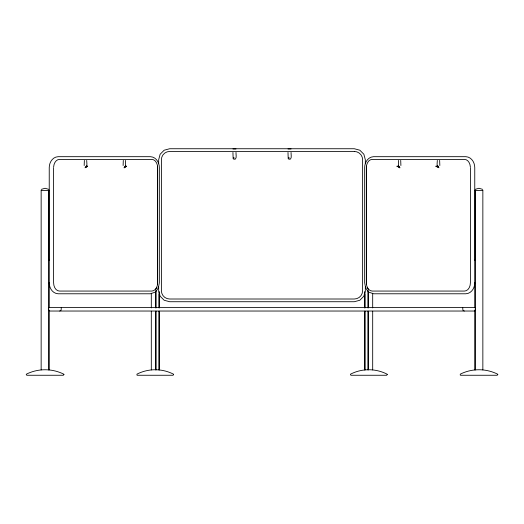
<?xml version="1.0" encoding="UTF-8"?>
<svg xmlns="http://www.w3.org/2000/svg" width="524" height="524" viewBox="0 0 524 524"><rect width="100%" height="100%" fill="white"/><g stroke="black" fill="none" stroke-linecap="round" stroke-linejoin="round"><path stroke-width="0.79" d="M84.364 160.37L84.181 165.538M86.702 160.39C86.657 162.702 87.855 167.346 85.012 167.772M123.297 160.37L123.114 165.538M125.629 160.39L125.387 166.265M85.838 166.763L85.654 167.32L87.056 166.783M124.771 166.763L124.588 167.32L125.989 166.783M157.554 284.342L157.554 166.121M366.446 166.121L366.446 284.342M474.764 282.764C474.79 287.964 471.502 293.492 465.869 293.781L373.54 293.781L368.739 292.117M398.306 166.573L398.24 165.984M125.275 167.032L124.679 167.746L123.946 167.772M399.308 166.442L398.096 165.925M438.241 166.442L438.405 166.2C436.774 165.44 436.793 167.058 438.352 167.32L438.175 166.763M155.327 289.792L156.958 287.486M155.608 291.855L158.327 288.017L159.348 282.764L159.348 167.693C159.381 162.499 156.093 156.971 150.46 156.683L58.131 156.683C52.498 156.971 49.21 162.499 49.236 167.693L49.249 259.996M398.22 166.861L398.312 165.846M41.265 189.387L45.071 188.267L48.883 189.387M475.117 189.387L478.929 188.267L482.735 189.387M155.261 292.117L150.46 293.781L58.131 293.781C52.498 293.492 49.21 287.964 49.236 282.764M436.937 166.94L437.402 166.357L437.042 165.767M86.984 165.925L85.766 166.442M125.917 165.925L124.699 166.442M59.736 311.033L61.098 310.247L61.308 307.555M400.067 167.772L399.334 167.746L398.738 167.032M439.001 167.772C436.151 167.346 437.35 162.702 437.311 160.39M232.938 148.967L236.003 148.967M287.997 148.967L291.062 148.967M41.141 190.467L49.249 190.467M474.751 190.467L482.859 190.467M48.424 259.996L49.374 259.996M474.626 259.996L475.576 259.996M464.271 311.033L462.908 310.247L462.699 307.555M398.017 166.783L399.419 167.32L399.242 166.763M288.763 159.244C292.477 160.318 290.859 154.122 291.062 152.432M233.704 159.244C237.418 160.318 235.8 154.122 236.003 152.432M367.042 287.486L368.673 289.792M368.392 291.855L365.673 288.017L364.652 282.764L364.652 167.693C364.619 162.499 367.907 156.971 373.54 156.683L465.869 156.683C471.502 156.971 474.79 162.499 474.764 167.693L474.751 259.996M288.2 158.687L287.997 152.432M233.141 158.687L232.938 152.432M439.833 165.538L439.649 160.37M400.899 165.538L400.716 160.37M398.62 166.265L398.378 160.39M482.853 190.467L482.853 369.918M475.478 190.467L475.478 259.996M475.111 190.467L475.111 307.922M475.111 309.553L475.111 369.918M475.006 259.799L475.006 307.922M475.006 310.372L475.006 369.918M470.395 167.693L470.395 282.764A8.292 5.862 -90 0 1 464.533 291.062L372.21 291.062A8.292 5.862 -90 0 1 366.341 282.764L366.341 167.693A8.292 5.862 -90 0 1 372.21 159.401L464.533 159.401A8.292 5.862 -90 0 1 470.375 166.992M372.688 293.243L372.688 307.922M372.688 311.184L372.688 369.918M368.542 290.794L368.542 307.922M368.542 311.184L368.542 369.918M367.887 290.794L367.887 307.922M367.887 311.184L367.887 369.918M365.333 163.789L365.333 159.748L363.859 154.239L359.831 150.211L354.322 148.737L169.678 148.737L164.169 150.211L160.141 154.239L158.667 159.748L158.667 163.789M365.333 286.674L365.333 290.715L363.859 296.217L359.831 300.252L354.322 301.726L169.678 301.726L164.169 300.252L160.141 296.217L158.667 290.715L158.667 286.674M364.907 291.613L364.907 307.922M364.907 311.184L364.907 369.918M364.868 294.056L364.868 307.922M364.868 311.184L364.868 369.918M159.132 294.056L159.132 307.922M159.132 311.184L159.132 369.918M159.093 291.613L159.093 307.922M159.093 311.184L159.093 369.918M156.126 290.794L156.126 307.922M156.126 311.184L156.126 369.918M155.471 290.794L155.471 307.922M155.471 311.184L155.471 369.918M151.305 293.243L151.305 307.922M151.305 311.184L151.305 369.918M53.605 167.693L53.605 282.764A8.292 5.862 90 0 0 59.467 291.062L151.79 291.062A8.292 5.862 -90 0 0 157.659 282.764L157.659 167.693A8.292 5.862 -90 0 0 151.79 159.401L59.467 159.401A8.292 5.862 -90 0 0 53.625 166.992M48.994 259.799L48.994 307.922M48.994 310.372L48.994 369.918M48.889 190.467L48.889 307.922M48.889 309.553L48.889 369.918M48.522 190.467L48.522 259.996M41.147 190.467L41.147 369.918M87.154 166.173L87.233 166.514L87.154 166.173M126.088 166.173L126.166 166.514L126.088 166.173M475.563 309.461L474.777 310.824L473.991 311.033L50.016 311.033L48.653 310.247L48.444 307.555L475.563 307.555L475.563 309.461M233.894 157.803L233.959 158.137L233.894 157.803M288.953 157.803L289.019 158.137L288.953 157.803M397.107 166.173L397.12 166.514L397.107 166.173M436.034 166.173L436.053 166.514L436.034 166.173M173.647 374.568L173.038 375.263L137.36 375.263L136.902 375.053L137 374.123C148.403 368.3 161.995 368.3 173.398 374.123L173.647 374.568M387.249 374.568L386.64 375.263L350.962 375.263L350.353 374.568L350.602 374.123C362.005 368.3 375.597 368.3 387 374.123L387.249 374.568M63.941 374.568L63.319 375.263L26.829 375.263L26.2 374.568L26.455 374.123C38.154 368.3 51.994 368.3 63.686 374.123L63.941 374.568M497.8 374.568L497.171 375.263L460.681 375.263L460.216 375.053L460.314 374.123C472.006 368.3 485.846 368.3 497.545 374.123L497.8 374.568M354.322 151.456L169.678 151.456A8.292 8.292 0 0 0 161.385 159.748L161.385 290.715A8.292 8.292 0 0 0 169.678 299.007L354.322 299.007A8.292 8.292 0 0 0 362.621 290.715L362.621 159.748A8.292 8.292 0 0 0 354.322 151.456"/></g></svg>
